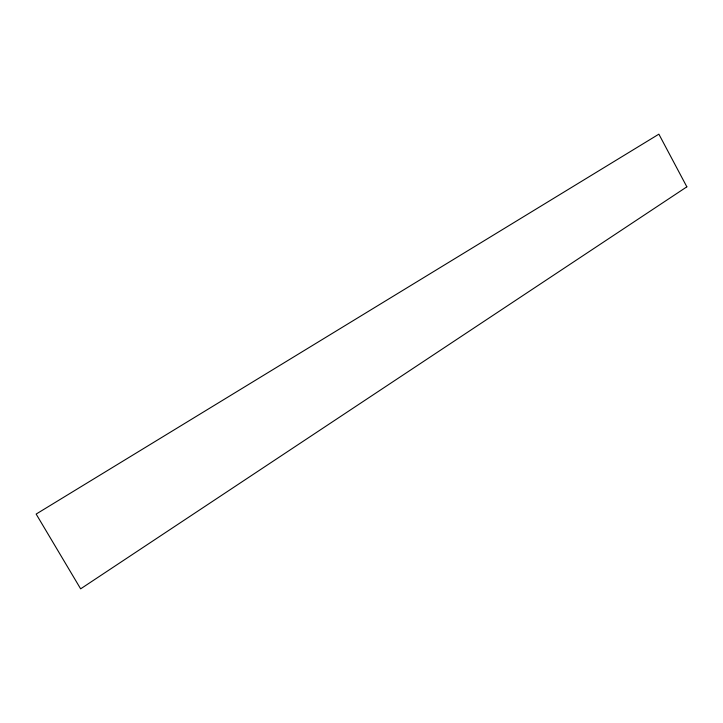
<?xml version="1.0" encoding="UTF-8"?>
<svg xmlns="http://www.w3.org/2000/svg" width="723" height="723" viewBox="0 0 723 723"><rect width="100%" height="100%" fill="white"/><g stroke="black" fill="none" stroke-linecap="round" stroke-linejoin="round"><path stroke-width="1.08" d="M686.85 186.832L80.642 588.838L36.15 514.071L658.879 134.162L686.85 186.832"/></g></svg>
